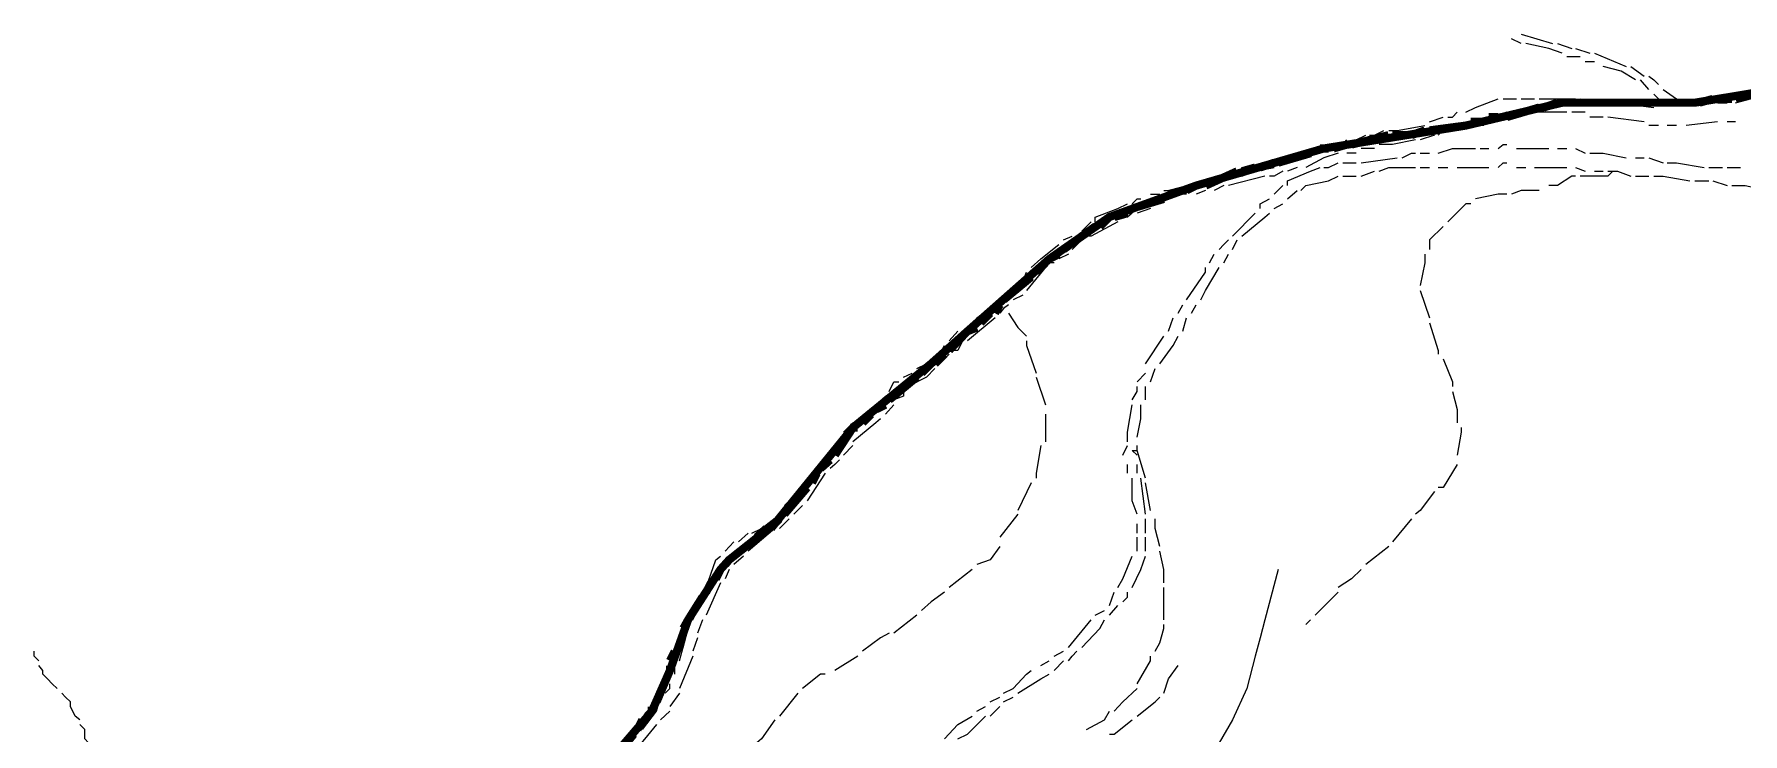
# Model space of a CAD drawing. Header units: millimetres. Extents: x -3588 to 75209, y -3737 to 38254.
# Drawn here: x 27323 to 27829, y 6648 to 6855 of the extents above; entities that cross this region are included whole.
import ezdxf

# ---------------------------------------------------------------- set-up
doc = ezdxf.new("R2010")
doc.units = ezdxf.units.MM
doc.layers.add('P', color=253, linetype='Continuous')

msp = doc.modelspace()

# ---------------------------------------------------------------- linework, layer by layer
at = {"layer": 'P'}
for points in [[(27762.999, 6852.412), (27760.167, 6853.821)], [(27762.999, 6855.229), (27772.313, 6852.412)], [(27775.13, 6849.58), (27771.177, 6850.988), (27764.408, 6852.412)], [(27773.722, 6852.412), (27777.963, 6850.988)], [(27780.491, 6848.46), (27776.538, 6848.46)], [(27779.083, 6850.988), (27783.324, 6849.58)], [(27784.732, 6847.035), (27783.324, 6847.035), (27781.916, 6847.035)], [(27784.732, 6849.58), (27794.047, 6845.627)], [(27796.863, 6841.674), (27792.638, 6844.219), (27787.277, 6845.627)], [(27795.455, 6845.627), (27799.408, 6842.81)], [(27800.816, 6838.857), (27798.287, 6841.674)], [(27800.816, 6842.81), (27802.24, 6841.674), (27803.649, 6840.266)], [(27802.24, 6834.904), (27803.649, 6836.025), (27802.24, 6837.449)], [(27805.057, 6838.857), (27809.01, 6836.025), (27814.371, 6834.904)], [(27826.502, 6834.904), (27836.104, 6837.449)], [(27741.266, 6830.663), (27742.675, 6830.663), (27744.083, 6832.088)], [(27746.628, 6832.088), (27749.444, 6833.496), (27756.214, 6836.025)], [(27758.758, 6832.088), (27754.805, 6830.663)], [(27757.638, 6836.025), (27761.591, 6836.025)], [(27764.408, 6832.088), (27760.167, 6832.088)], [(27762.999, 6836.025), (27765.528, 6836.025), (27766.952, 6836.025)], [(27776.538, 6832.088), (27769.769, 6832.088), (27765.528, 6832.088)], [(27768.361, 6836.025), (27769.769, 6836.025), (27776.538, 6836.025), (27779.083, 6836.025)], [(27781.916, 6832.088), (27777.963, 6832.088)], [(27780.491, 6836.025), (27784.732, 6834.904)], [(27785.853, 6834.904), (27788.685, 6834.904), (27790.094, 6834.904)], [(27791.502, 6834.904), (27802.24, 6833.496)], [(27815.78, 6834.904), (27819.732, 6834.904)], [(27821.141, 6834.904), (27823.973, 6834.904)], [(27718.109, 6825.302), (27719.517, 6825.302), (27722.35, 6826.71)], [(27723.758, 6826.71), (27726.303, 6826.71), (27734.481, 6828.135)], [(27735.889, 6829.255), (27739.842, 6830.663)], [(27741.266, 6826.71), (27739.842, 6826.71), (27738.434, 6825.302)], [(27753.397, 6830.663), (27750.852, 6829.255), (27744.083, 6826.71)], [(27787.277, 6830.663), (27784.732, 6830.663), (27783.324, 6830.663)], [(27799.408, 6829.255), (27788.685, 6830.663)], [(27803.649, 6828.135), (27802.24, 6828.135), (27800.816, 6828.135)], [(27809.01, 6828.135), (27806.177, 6828.135)], [(27821.141, 6829.255), (27811.827, 6828.135)], [(27826.502, 6829.255), (27823.973, 6829.255)], [(27702.025, 6819.941), (27710.203, 6822.485), (27711.339, 6823.894)], [(27714.156, 6823.894), (27716.989, 6825.302)], [(27719.517, 6821.349), (27715.564, 6821.349)], [(27731.664, 6823.894), (27724.878, 6822.485), (27720.942, 6822.485)], [(27737.313, 6825.302), (27733.072, 6823.894)], [(27738.434, 6819.941), (27742.675, 6821.349), (27749.444, 6821.349)], [(27750.852, 6821.349), (27753.397, 6821.349)], [(27756.214, 6821.349), (27757.638, 6822.485), (27758.758, 6822.485)], [(27761.591, 6821.349), (27771.177, 6821.349)], [(27773.722, 6821.349), (27776.538, 6821.349)], [(27779.083, 6821.349), (27781.916, 6819.941)], [(27692.423, 6817.124), (27693.831, 6817.124), (27695.24, 6818.533)], [(27696.664, 6818.533), (27699.193, 6819.941), (27700.617, 6819.941)], [(27708.795, 6819.941), (27704.554, 6818.533), (27699.193, 6815.7)], [(27704.554, 6815.7), (27705.978, 6815.7), (27708.795, 6817.124)], [(27710.203, 6817.124), (27714.156, 6817.124)], [(27714.156, 6819.941), (27711.339, 6819.941)], [(27715.564, 6817.124), (27726.303, 6818.533)], [(27727.711, 6818.533), (27730.528, 6819.941), (27731.664, 6819.941)], [(27733.072, 6819.941), (27735.889, 6819.941)], [(27756.214, 6815.7), (27757.638, 6817.124), (27758.758, 6817.124)], [(27783.324, 6819.941), (27787.277, 6819.941), (27794.047, 6818.533)], [(27796.863, 6818.533), (27799.408, 6818.533)], [(27800.816, 6818.533), (27805.057, 6817.124)], [(27806.177, 6817.124), (27809.01, 6817.124), (27817.188, 6815.7)], [(27669.554, 6811.763), (27673.507, 6811.763)], [(27674.915, 6813.171), (27677.459, 6813.171), (27678.868, 6813.171)], [(27687.062, 6813.171), (27676.339, 6810.339)], [(27680.292, 6813.171), (27684.229, 6814.58), (27689.878, 6815.7)], [(27692.423, 6814.58), (27689.878, 6813.171), (27688.47, 6813.171)], [(27696.664, 6815.7), (27693.831, 6814.58)], [(27693.831, 6810.339), (27693.831, 6811.763), (27700.617, 6814.58), (27703.433, 6815.7)], [(27697.784, 6808.93), (27699.193, 6810.339), (27705.978, 6811.763), (27708.795, 6813.171)], [(27710.203, 6813.171), (27714.156, 6813.171)], [(27715.564, 6813.171), (27719.517, 6814.58)], [(27720.942, 6814.58), (27723.758, 6815.7), (27731.664, 6815.7)], [(27733.072, 6815.7), (27735.889, 6815.7)], [(27738.434, 6815.7), (27741.266, 6815.7)], [(27744.083, 6815.7), (27746.628, 6815.7), (27753.397, 6815.7)], [(27761.591, 6815.7), (27764.408, 6815.7)], [(27766.952, 6815.7), (27776.538, 6815.7)], [(27779.083, 6813.171), (27777.963, 6813.171), (27773.722, 6810.339), (27771.177, 6810.339)], [(27779.083, 6815.7), (27781.916, 6814.58)], [(27790.094, 6814.58), (27788.685, 6813.171), (27783.324, 6813.171), (27780.491, 6813.171)], [(27784.732, 6814.58), (27785.853, 6814.58), (27787.277, 6814.58)], [(27788.685, 6814.58), (27791.502, 6814.58)], [(27791.502, 6814.58), (27795.455, 6813.171)], [(27796.863, 6813.171), (27800.816, 6813.171)], [(27802.24, 6813.171), (27805.057, 6813.171), (27812.963, 6811.763)], [(27814.371, 6811.763), (27818.612, 6811.763)], [(27818.612, 6815.7), (27822.565, 6815.7)], [(27819.732, 6811.763), (27823.973, 6810.339)], [(27823.973, 6815.7), (27827.926, 6815.7)], [(27647.821, 6804.977), (27649.229, 6806.386), (27650.365, 6806.386)], [(27653.182, 6807.81), (27656.014, 6807.81)], [(27663.904, 6807.81), (27662.784, 6807.81), (27654.59, 6804.977)], [(27657.135, 6808.93), (27659.967, 6808.93), (27668.145, 6810.339)], [(27669.554, 6808.93), (27666.737, 6807.81)], [(27674.915, 6810.339), (27672.098, 6808.93)], [(27685.653, 6803.569), (27685.653, 6804.977), (27688.47, 6806.386)], [(27689.878, 6807.81), (27692.423, 6810.339)], [(27693.831, 6806.386), (27696.664, 6808.93)], [(27758.758, 6807.81), (27756.214, 6807.81), (27749.444, 6806.386)], [(27768.361, 6808.93), (27762.999, 6808.93), (27760.167, 6807.81)], [(27825.382, 6810.339), (27829.335, 6810.339), (27836.104, 6808.93)], [(27636.81, 6799.616), (27636.81, 6801.025), (27643.58, 6803.569), (27646.412, 6804.977)], [(27647.821, 6802.161), (27646.412, 6801.025), (27645.004, 6801.025)], [(27653.182, 6803.569), (27649.229, 6802.161)], [(27677.459, 6795.375), (27684.229, 6802.161)], [(27680.292, 6795.375), (27687.062, 6801.025), (27688.47, 6802.161)], [(27689.878, 6803.569), (27692.423, 6804.977)], [(27748.036, 6804.977), (27746.628, 6804.977), (27741.266, 6799.616)], [(27632.857, 6796.8), (27635.69, 6799.616)], [(27643.58, 6799.616), (27635.69, 6795.375), (27634.265, 6795.375)], [(27739.842, 6798.208), (27735.889, 6794.255), (27735.889, 6791.438)], [(27617.894, 6786.061), (27620.726, 6788.606), (27626.088, 6792.847)], [(27627.496, 6794.255), (27630.04, 6795.375)], [(27632.857, 6794.255), (27630.04, 6791.438)], [(27673.507, 6791.438), (27674.915, 6792.847), (27676.339, 6794.255)], [(27677.459, 6791.438), (27678.868, 6794.255)], [(27624.679, 6787.485), (27623.255, 6787.485), (27616.485, 6779.291)], [(27628.904, 6790.014), (27626.088, 6788.606)], [(27663.904, 6776.475), (27669.554, 6784.653), (27669.554, 6786.061)], [(27668.145, 6776.475), (27669.554, 6779.291), (27673.507, 6786.061)], [(27670.69, 6787.485), (27672.098, 6790.014)], [(27674.915, 6787.485), (27676.339, 6790.014)], [(27734.481, 6790.014), (27734.481, 6787.485), (27733.072, 6780.7)], [(27611.124, 6777.883), (27612.532, 6779.291), (27613.941, 6780.7)], [(27615.365, 6781.836), (27616.485, 6784.653)], [(27601.81, 6771.114), (27605.763, 6773.93), (27609.716, 6777.883)], [(27615.365, 6777.883), (27612.532, 6776.475)], [(27733.072, 6779.291), (27735.889, 6771.114)], [(27607.171, 6771.114), (27598.993, 6764.328)], [(27609.716, 6773.93), (27608.579, 6772.522)], [(27611.124, 6775.05), (27609.716, 6773.93)], [(27611.124, 6772.522), (27613.941, 6768.281), (27616.485, 6765.736)], [(27658.543, 6767.161), (27659.967, 6771.114)], [(27661.376, 6772.522), (27662.784, 6775.05)], [(27662.784, 6767.161), (27663.904, 6771.114)], [(27665.329, 6772.522), (27666.737, 6775.05)], [(27593.616, 6764.328), (27596.161, 6767.161)], [(27597.569, 6767.161), (27600.402, 6769.689)], [(27651.774, 6757.558), (27657.135, 6765.736)], [(27656.014, 6757.558), (27659.967, 6762.92), (27661.376, 6765.736)], [(27735.889, 6769.689), (27738.434, 6761.511), (27738.434, 6760.375)], [(27584.03, 6756.15), (27586.846, 6757.558), (27590.799, 6760.375), (27592.208, 6762.92)], [(27593.616, 6760.375), (27590.799, 6757.558)], [(27597.569, 6764.328), (27596.161, 6761.511), (27595.04, 6761.511)], [(27616.485, 6764.328), (27616.485, 6762.92), (27619.318, 6754.726)], [(27589.391, 6756.15), (27586.846, 6753.606), (27581.485, 6750.789)], [(27653.182, 6752.197), (27654.59, 6756.15)], [(27739.842, 6758.967), (27742.675, 6752.197), (27742.675, 6750.789)], [(27575.836, 6749.365), (27577.244, 6752.197), (27578.669, 6752.197)], [(27580.077, 6753.606), (27582.605, 6754.726)], [(27619.318, 6753.606), (27622.135, 6745.412)], [(27647.821, 6746.836), (27649.229, 6749.365), (27649.229, 6750.789)], [(27649.229, 6752.197), (27651.774, 6754.726)], [(27651.774, 6746.836), (27651.774, 6749.365), (27651.774, 6750.789)], [(27567.93, 6741.187), (27571.883, 6745.412), (27574.716, 6747.956)], [(27577.244, 6745.412), (27574.716, 6742.595)], [(27580.077, 6749.365), (27580.077, 6747.956), (27577.244, 6746.836)], [(27646.412, 6734.401), (27646.412, 6737.234), (27647.821, 6745.412)], [(27649.229, 6735.825), (27650.365, 6741.187), (27650.365, 6745.412)], [(27742.675, 6749.365), (27744.083, 6744.003), (27744.083, 6740.05)], [(27562.281, 6737.234), (27563.705, 6738.642), (27565.113, 6740.05), (27566.522, 6740.05)], [(27573.291, 6741.187), (27571.883, 6740.05), (27565.113, 6734.401)], [(27622.135, 6742.595), (27622.135, 6734.401)], [(27559.752, 6733.281), (27561.16, 6734.401), (27562.281, 6735.825)], [(27745.203, 6738.642), (27745.203, 6737.234), (27744.083, 6730.464)], [(27552.967, 6723.679), (27555.511, 6727.631), (27558.344, 6731.872)], [(27565.113, 6733.281), (27562.281, 6730.464)], [(27620.726, 6733.281), (27619.318, 6725.087), (27619.318, 6723.679)], [(27645.004, 6730.464), (27646.412, 6733.281)], [(27649.229, 6730.464), (27647.821, 6731.872), (27649.229, 6731.872)], [(27649.229, 6731.872), (27649.229, 6733.281)], [(27651.774, 6723.679), (27649.229, 6731.872)], [(27556.92, 6725.087), (27551.558, 6716.909)], [(27561.16, 6729.04), (27559.752, 6727.631), (27558.344, 6726.511)], [(27646.412, 6725.087), (27646.412, 6727.631)], [(27649.229, 6725.087), (27649.229, 6727.631)], [(27744.083, 6727.631), (27739.842, 6720.862), (27738.434, 6720.862)], [(27548.742, 6719.726), (27551.558, 6720.862), (27551.558, 6722.27)], [(27617.894, 6722.27), (27613.941, 6714.076)], [(27649.229, 6712.956), (27647.821, 6716.909), (27647.821, 6723.679)], [(27651.774, 6712.956), (27650.365, 6723.679)], [(27653.182, 6714.076), (27651.774, 6722.27)], [(27544.789, 6715.501), (27547.605, 6718.317)], [(27550.15, 6715.501), (27547.605, 6712.956)], [(27737.313, 6719.726), (27733.072, 6714.076), (27731.664, 6712.956)], [(27535.186, 6707.307), (27538.019, 6708.715), (27544.789, 6714.076)], [(27546.197, 6711.548), (27543.38, 6708.715)], [(27613.941, 6712.956), (27608.579, 6706.187)], [(27649.229, 6707.307), (27649.229, 6710.139)], [(27651.774, 6707.307), (27651.774, 6711.548)], [(27656.014, 6703.354), (27654.59, 6708.715), (27654.59, 6711.548)], [(27730.528, 6711.548), (27724.878, 6704.762)], [(27527.281, 6701.946), (27529.825, 6704.762)], [(27531.234, 6704.762), (27534.066, 6707.307)], [(27541.956, 6708.715), (27534.066, 6701.946)], [(27649.229, 6701.946), (27649.229, 6706.187)], [(27651.774, 6701.946), (27651.774, 6706.187)], [(27521.631, 6691.223), (27523.056, 6695.176), (27524.464, 6699.401), (27525.872, 6700.537)], [(27532.642, 6700.537), (27529.825, 6697.993)], [(27608.579, 6703.354), (27605.763, 6699.401), (27601.81, 6697.993)], [(27643.58, 6691.223), (27645.004, 6693.752), (27647.821, 6700.537)], [(27647.821, 6691.223), (27650.365, 6696.584), (27651.774, 6700.537)], [(27657.135, 6692.631), (27657.135, 6696.584), (27656.014, 6701.946)], [(27723.758, 6703.354), (27716.989, 6697.993)], [(27528.417, 6696.584), (27527.281, 6693.752)], [(27600.402, 6696.584), (27593.616, 6691.223)], [(27691.015, 6696.584), (27687.062, 6681.621), (27685.653, 6676.26), (27684.229, 6670.898), (27681.7, 6661.296), (27677.459, 6651.982), (27673.507, 6645.212), (27670.69, 6639.563), (27666.737, 6631.657), (27661.376, 6620.647), (27659.967, 6615.285), (27659.967, 6611.333), (27659.967, 6601.73), (27661.376, 6586.767), (27659.967, 6585.358), (27661.376, 6582.814), (27663.904, 6577.453), (27666.737, 6574.636), (27669.554, 6569.275), (27676.339, 6565.034), (27677.459, 6563.914), (27678.868, 6562.489), (27680.292, 6559.673), (27681.7, 6557.128)], [(27715.564, 6696.584), (27712.748, 6693.752), (27708.795, 6691.223)], [(27519.103, 6685.862), (27520.511, 6689.815)], [(27525.872, 6692.631), (27521.631, 6683.029)], [(27592.208, 6689.815), (27588.255, 6686.982), (27585.438, 6684.437)], [(27641.051, 6685.862), (27642.459, 6689.815)], [(27645.004, 6686.982), (27646.412, 6688.39), (27646.412, 6689.815)], [(27657.135, 6681.621), (27657.135, 6686.982), (27657.135, 6691.223)], [(27708.795, 6689.815), (27702.025, 6683.029)], [(27517.694, 6681.621), (27519.103, 6684.437)], [(27636.81, 6683.029), (27639.643, 6684.437)], [(27641.051, 6683.029), (27643.58, 6685.862)], [(27513.741, 6669.49), (27516.27, 6679.076), (27516.27, 6680.212)], [(27520.511, 6681.621), (27519.103, 6677.668)], [(27584.03, 6683.029), (27577.244, 6677.668)], [(27628.904, 6673.427), (27635.69, 6681.621)], [(27632.857, 6673.427), (27638.218, 6679.076), (27639.643, 6681.621)], [(27654.59, 6672.307), (27656.014, 6674.851), (27657.135, 6679.076), (27657.135, 6680.212)], [(27700.617, 6681.621), (27699.193, 6680.212)], [(27519.103, 6676.26), (27517.694, 6672.307)], [(27575.836, 6677.668), (27573.291, 6676.26), (27567.93, 6672.307)], [(27324.033, 6669.49), (27322.625, 6670.898), (27322.625, 6672.307)], [(27517.694, 6670.898), (27513.741, 6661.296)], [(27566.522, 6670.898), (27559.752, 6666.657)], [(27620.726, 6668.066), (27623.255, 6669.49)], [(27624.679, 6670.898), (27627.496, 6672.307)], [(27624.679, 6666.657), (27627.496, 6669.49)], [(27628.904, 6669.49), (27630.04, 6670.898), (27631.449, 6672.307)], [(27649.229, 6662.704), (27653.182, 6669.49), (27653.182, 6670.898)], [(27329.395, 6661.296), (27327.986, 6662.704), (27326.578, 6664.113), (27325.17, 6665.537), (27325.17, 6666.657), (27324.033, 6668.066)], [(27512.317, 6665.537), (27512.317, 6668.066)], [(27556.92, 6665.537), (27555.511, 6665.537), (27550.15, 6661.296)], [(27609.716, 6659.888), (27612.532, 6661.296), (27616.485, 6665.537), (27617.894, 6666.657)], [(27613.941, 6659.888), (27620.726, 6664.113), (27623.255, 6665.537)], [(27657.135, 6659.888), (27658.543, 6664.113), (27661.376, 6668.066)], [(27336.18, 6651.982), (27334.772, 6653.102), (27333.348, 6655.935), (27333.348, 6657.343), (27331.939, 6658.752), (27330.819, 6659.888)], [(27509.5, 6659.888), (27510.909, 6661.296), (27510.909, 6662.704)], [(27513.741, 6659.888), (27510.909, 6655.935)], [(27548.742, 6659.888), (27543.38, 6653.102)], [(27642.459, 6654.527), (27645.004, 6657.343), (27649.229, 6661.296)], [(27502.731, 6649.165), (27506.956, 6654.527), (27508.092, 6658.752)], [(27510.909, 6654.527), (27508.092, 6651.982)], [(27601.81, 6654.527), (27604.355, 6655.935)], [(27605.763, 6657.343), (27608.579, 6658.752)], [(27605.763, 6653.102), (27607.171, 6654.527), (27608.579, 6655.935)], [(27609.716, 6657.343), (27612.532, 6658.752)], [(27634.265, 6649.165), (27639.643, 6651.982), (27641.051, 6654.527)], [(27649.229, 6653.102), (27654.59, 6657.343), (27656.014, 6658.752)], [(27338.709, 6642.38), (27338.709, 6643.788), (27338.709, 6645.212), (27337.589, 6646.333), (27337.589, 6649.165), (27336.18, 6650.574)], [(27506.956, 6650.574), (27500.186, 6642.38)], [(27541.956, 6651.982), (27538.019, 6646.333), (27536.595, 6645.212)], [(27592.208, 6646.333), (27596.161, 6650.574), (27600.402, 6653.102)], [(27596.161, 6646.333), (27598.993, 6647.741), (27604.355, 6653.102)], [(27641.051, 6647.741), (27642.459, 6647.741), (27647.821, 6651.982)]]:
    msp.add_lwpolyline(points, dxfattribs=at)
for points, const_width in [([(27490.584, 6637.018), (27505.548, 6654.527), (27510.909, 6666.657), (27516.27, 6681.621), (27525.872, 6696.584), (27528.417, 6699.401), (27541.956, 6710.139), (27565.113, 6738.642), (27588.255, 6757.558), (27598.993, 6767.161), (27623.255, 6788.606), (27641.051, 6801.025), (27666.737, 6810.339), (27704.554, 6821.349), (27746.628, 6828.135), (27775.13, 6834.904), (27814.371, 6834.904), (27846.827, 6840.266)], 2.417), ([(27490.584, 6637.018), (27505.548, 6654.527), (27510.909, 6666.657), (27516.27, 6681.621), (27525.872, 6696.584), (27528.417, 6699.401), (27541.956, 6710.139), (27565.113, 6738.642), (27588.255, 6757.558), (27598.993, 6767.161), (27623.255, 6788.606), (27641.051, 6801.025), (27666.737, 6810.339), (27704.554, 6821.349), (27746.628, 6828.135), (27775.13, 6834.904), (27814.371, 6834.904), (27846.827, 6840.266)], 1.2), ([(27815.78, 6834.904), (27819.732, 6836.025)], 2.417), ([(27821.141, 6836.025), (27825.382, 6836.025)], 2.417), ([(27826.502, 6836.025), (27837.513, 6838.857)], 2.417), ([(27753.397, 6830.663), (27756.214, 6830.663)], 2.417), ([(27758.758, 6830.663), (27768.361, 6833.496)], 2.417), ([(27769.769, 6833.496), (27773.722, 6834.904)], 2.417), ([(27775.13, 6834.904), (27779.083, 6834.904)], 2.417), ([(27780.491, 6834.904), (27791.502, 6834.904)], 2.417), ([(27792.638, 6834.904), (27796.863, 6834.904)], 2.417), ([(27798.287, 6834.904), (27802.24, 6834.904)], 2.417), ([(27803.649, 6834.904), (27814.371, 6834.904)], 2.417), ([(27712.748, 6822.485), (27723.758, 6825.302)], 2.417), ([(27724.878, 6825.302), (27729.119, 6825.302)], 2.417), ([(27730.528, 6825.302), (27734.481, 6826.71)], 2.417), ([(27735.889, 6826.71), (27746.628, 6828.135)], 2.417), ([(27748.036, 6829.255), (27751.989, 6829.255)], 2.417), ([(27691.015, 6817.124), (27700.617, 6819.941)], 2.417), ([(27703.433, 6821.349), (27704.554, 6821.349), (27705.978, 6821.349)], 2.417), ([(27707.386, 6821.349), (27711.339, 6822.485)], 2.417), ([(27680.292, 6814.58), (27684.229, 6815.7)], 2.417), ([(27685.653, 6815.7), (27689.878, 6817.124)], 2.417), ([(27663.904, 6808.93), (27666.737, 6810.339)], 2.417), ([(27669.554, 6810.339), (27678.868, 6814.58)], 2.417), ([(27647.821, 6803.569), (27657.135, 6806.386)], 2.417), ([(27658.543, 6807.81), (27662.784, 6808.93)], 2.417), ([(27638.218, 6798.208), (27641.051, 6801.025)], 2.417), ([(27642.459, 6801.025), (27646.412, 6802.161)], 2.417), ([(27627.496, 6791.438), (27636.81, 6798.208)], 2.417), ([(27623.255, 6788.606), (27626.088, 6790.014)], 2.417), ([(27619.318, 6784.653), (27622.135, 6787.485)], 2.417), ([(27609.716, 6776.475), (27617.894, 6783.244)], 2.417), ([(27607.171, 6772.522), (27608.579, 6775.05)], 2.417), ([(27602.93, 6769.689), (27605.763, 6772.522)], 2.417), ([(27593.616, 6761.511), (27598.993, 6767.161), (27601.81, 6768.281)], 2.417), ([(27589.391, 6757.558), (27592.208, 6760.375)], 2.417), ([(27585.438, 6754.726), (27588.255, 6757.558)], 2.417), ([(27575.836, 6746.836), (27584.03, 6753.606)], 2.417), ([(27571.883, 6744.003), (27574.716, 6745.412)], 2.417), ([(27567.93, 6740.05), (27570.475, 6742.595)], 2.417), ([(27559.752, 6730.464), (27565.113, 6738.642), (27566.522, 6738.642)], 2.417), ([(27555.511, 6726.511), (27558.344, 6729.04)], 2.417), ([(27552.967, 6722.27), (27554.391, 6725.087)], 2.417), ([(27544.789, 6712.956), (27551.558, 6720.862)], 2.417), ([(27536.595, 6706.187), (27539.427, 6708.715)], 2.417), ([(27540.836, 6708.715), (27541.956, 6710.139), (27543.38, 6711.548)], 2.417), ([(27527.281, 6697.993), (27528.417, 6699.401), (27535.186, 6704.762)], 2.417), ([(27524.464, 6693.752), (27525.872, 6696.584)], 2.417), ([(27514.862, 6679.076), (27516.27, 6681.621), (27520.511, 6688.39)], 2.417), ([(27521.631, 6689.815), (27523.056, 6692.631)], 2.417), ([(27513.741, 6673.427), (27514.862, 6677.668)], 2.417), ([(27506.956, 6657.343), (27510.909, 6666.657), (27510.909, 6668.066)], 2.417), ([(27510.909, 6669.49), (27512.317, 6672.307)], 2.417), ([(27504.139, 6653.102), (27505.548, 6654.527), (27505.548, 6655.935)], 2.417), ([(27493.417, 6639.563), (27500.186, 6647.741)], 2.417), ([(27501.307, 6649.165), (27502.731, 6651.982)], 2.417)]:
    msp.add_lwpolyline(points, dxfattribs=dict(at, const_width=const_width))

doc.saveas('drawing.dxf')
